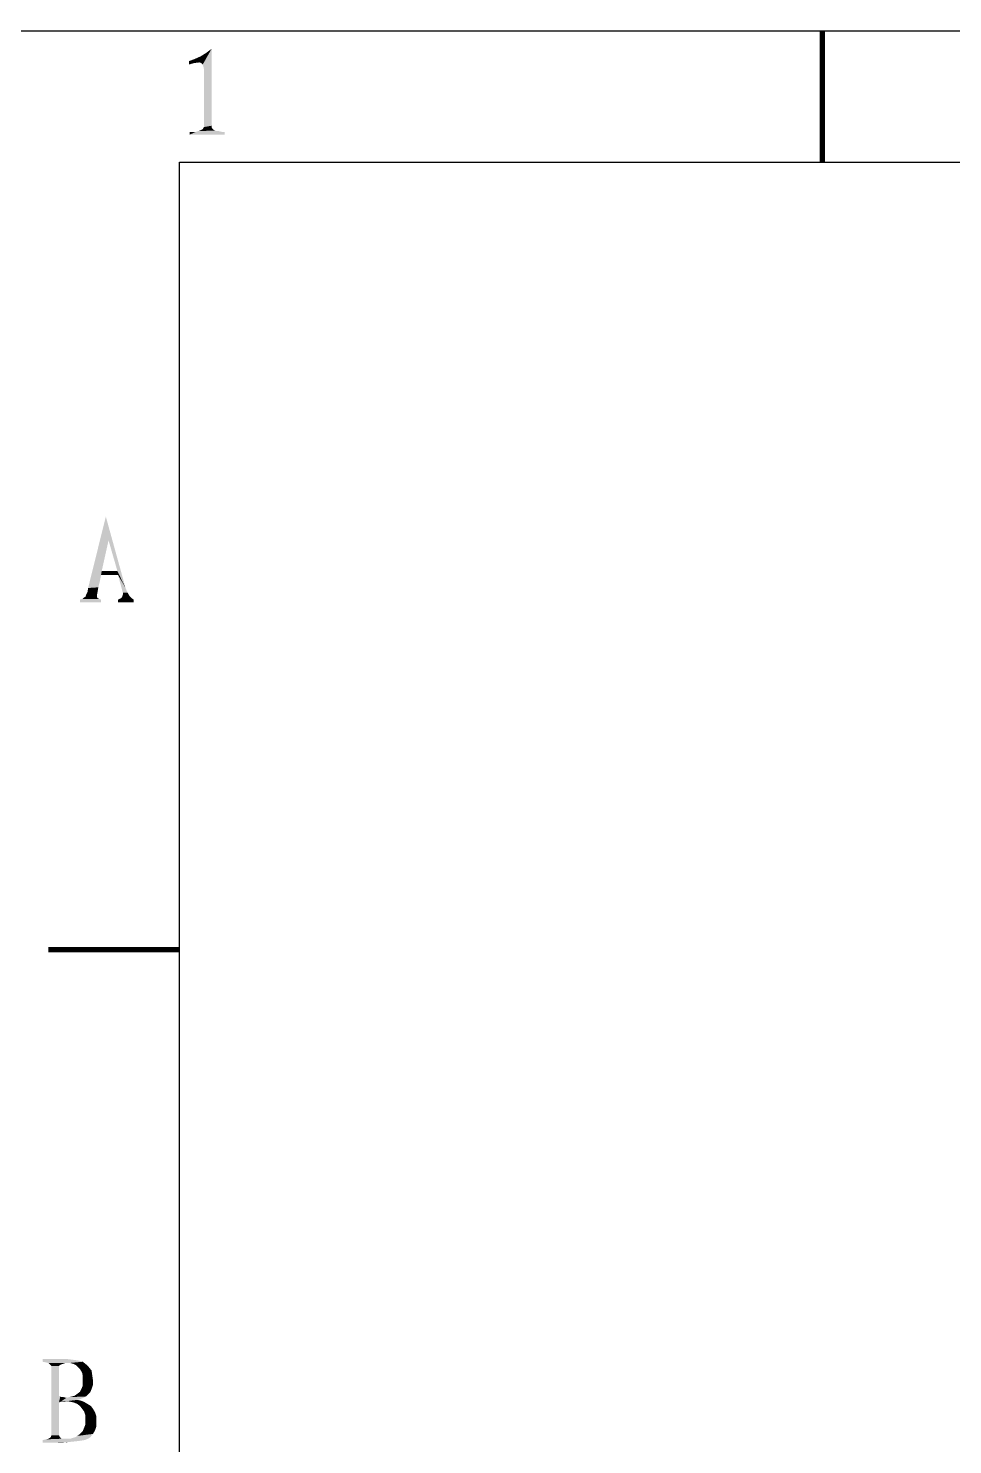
# Model space of a CAD drawing. Header units: millimetres. Extents: x 336 to 634, y 189 to 399.
# Drawn here: x 355.8 to 391, y 345.3 to 399.3 of the extents above; entities that cross this region are included whole.
import ezdxf

# ---------------------------------------------------------------- set-up
doc = ezdxf.new("R2010")
doc.units = ezdxf.units.MM

msp = doc.modelspace()

# ---------------------------------------------------------------- linework, layer by layer
at = {"color": 3, "linetype": 'Continuous'}
msp.add_line((336.54993, 399.17685), (633.54993, 399.17685), dxfattribs=at)
at = {"color": 7, "linetype": 'Continuous'}
for p, q in [((361.54993, 194.17685), (361.54993, 394.17685)), ((361.54993, 394.17685), (628.54993, 394.17685))]:
    msp.add_line(p, q, dxfattribs=at)
at = {"color": 7, "linetype": 'Continuous', "const_width": 0.2}
for points in [[(386.04993, 394.17685), (386.04993, 399.17685)], [(361.54993, 364.17685), (356.54993, 364.17685)]]:
    msp.add_lwpolyline(points, dxfattribs=at)
at = {"color": 3, "linetype": 'Continuous'}
for points in [[(362.3084, 397.97794), (362.12692, 398.10757), (362.36025, 398.21127)], [(362.3084, 397.97794), (362.56766, 398.3409), (362.77506, 398.49646)], [(362.38617, 397.95201), (362.3084, 397.97794), (362.77506, 398.49646)], [(362.3084, 397.97794), (362.36025, 398.21127), (362.56766, 398.3409)], [(362.43803, 397.90016), (362.38617, 397.95201), (362.77506, 398.49646)], [(362.46395, 397.82238), (362.43803, 397.90016), (362.77506, 398.49646)], [(362.48988, 397.69275), (362.46395, 397.82238), (362.77506, 398.49646)], [(362.48988, 397.69275), (362.77506, 398.49646), (362.77506, 395.56683)], [(362.3084, 397.97794), (361.91951, 398.02979), (362.12692, 398.10757)], [(361.91951, 398.02979), (362.3084, 397.97794), (362.10099, 397.95201)], [(362.10099, 397.95201), (361.91951, 397.90016), (361.91951, 398.02979)], [(362.77506, 395.56683), (362.48988, 395.51498), (362.48988, 397.69275)], [(362.80099, 395.46312), (362.43803, 395.4372), (362.46395, 395.48905)], [(362.77506, 395.51498), (362.46395, 395.48905), (362.48988, 395.51498)], [(362.46395, 395.48905), (362.77506, 395.51498), (362.80099, 395.46312)], [(362.48988, 395.51498), (362.77506, 395.56683), (362.77506, 395.51498)], [(363.16395, 395.33349), (363.26766, 395.33349), (361.94543, 395.22979)], [(362.17877, 395.33349), (363.16395, 395.33349), (361.94543, 395.22979)], [(362.07506, 395.33349), (362.17877, 395.33349), (361.94543, 395.22979)], [(362.07506, 395.33349), (361.94543, 395.22979), (361.94543, 395.33349)], [(361.94543, 395.22979), (363.26766, 395.33349), (363.26766, 395.22979)], [(362.98247, 395.35942), (363.06025, 395.35942), (362.17877, 395.33349)], [(362.98247, 395.35942), (362.17877, 395.33349), (362.25655, 395.35942)], [(362.17877, 395.33349), (363.06025, 395.35942), (363.16395, 395.33349)], [(362.90469, 395.38535), (362.25655, 395.35942), (362.33432, 395.38535)], [(362.25655, 395.35942), (362.90469, 395.38535), (362.98247, 395.35942)], [(362.85284, 395.41127), (362.33432, 395.38535), (362.38617, 395.41127)], [(362.33432, 395.38535), (362.85284, 395.41127), (362.90469, 395.38535)], [(362.38617, 395.41127), (362.43803, 395.4372), (362.80099, 395.46312)], [(362.38617, 395.41127), (362.80099, 395.46312), (362.85284, 395.41127)], [(358.45964, 377.98224), (358.74483, 380.67853), (358.07076, 377.95631)], [(358.45964, 377.98224), (358.48557, 378.08594), (358.74483, 380.67853)], [(358.48557, 378.08594), (358.5115, 378.18965), (358.74483, 380.67853)], [(358.5115, 378.18965), (358.53742, 378.31928), (358.74483, 380.67853)], [(358.53742, 378.31928), (358.56335, 378.44891), (358.74483, 380.67853)], [(358.56335, 378.44891), (358.58927, 378.60446), (358.74483, 380.67853)], [(358.58927, 378.60446), (358.84853, 379.77113), (358.74483, 380.67853)], [(358.84853, 379.77113), (359.49668, 377.95631), (358.74483, 380.67853)], [(358.84853, 379.77113), (359.18557, 378.60446), (359.49668, 377.95631)], [(358.56335, 378.44891), (359.2115, 378.44891), (358.58927, 378.60446)], [(359.18557, 378.60446), (358.58927, 378.60446), (359.2115, 378.44891)], [(359.18557, 378.60446), (359.2115, 378.44891), (359.49668, 377.95631)], [(359.57446, 377.77483), (359.49668, 377.95631), (359.2115, 378.44891)], [(359.57446, 377.77483), (359.2115, 378.44891), (359.39298, 377.77483)], [(358.40779, 377.61928), (357.99298, 377.69705), (357.96705, 377.61928)], [(358.40779, 377.69705), (358.04483, 377.80076), (357.99298, 377.69705)], [(357.99298, 377.69705), (358.40779, 377.61928), (358.40779, 377.69705)], [(358.43372, 377.82668), (358.07076, 377.95631), (358.04483, 377.80076)], [(358.04483, 377.80076), (358.40779, 377.69705), (358.43372, 377.82668)], [(358.07076, 377.95631), (358.43372, 377.82668), (358.45964, 377.98224)], [(359.65224, 377.6452), (359.39298, 377.69705), (359.36705, 377.61928)], [(359.39298, 377.77483), (359.39298, 377.69705), (359.65224, 377.6452)], [(359.39298, 377.77483), (359.65224, 377.6452), (359.57446, 377.77483)], [(358.56335, 377.51557), (357.86335, 377.5415), (357.75964, 377.51557)], [(357.75964, 377.51557), (358.56335, 377.41187), (358.56335, 377.51557)], [(358.56335, 377.41187), (357.75964, 377.51557), (357.75964, 377.41187)], [(358.48557, 377.5415), (357.9152, 377.59335), (357.86335, 377.5415)], [(357.86335, 377.5415), (358.56335, 377.51557), (358.48557, 377.5415)], [(357.96705, 377.61928), (357.9152, 377.59335), (358.43372, 377.56742)], [(358.48557, 377.5415), (358.43372, 377.56742), (357.9152, 377.59335)], [(357.96705, 377.61928), (358.43372, 377.56742), (358.40779, 377.61928)], [(359.80779, 377.51557), (359.3152, 377.56742), (359.2115, 377.51557)], [(359.2115, 377.51557), (359.80779, 377.41187), (359.80779, 377.51557)], [(359.80779, 377.41187), (359.2115, 377.51557), (359.2115, 377.41187)], [(359.73001, 377.56742), (359.36705, 377.61928), (359.3152, 377.56742)], [(359.3152, 377.56742), (359.80779, 377.51557), (359.73001, 377.56742)], [(359.36705, 377.61928), (359.73001, 377.56742), (359.65224, 377.6452)], [(357.26938, 348.58475), (357.47679, 348.55883), (356.33605, 348.48105)], [(357.26938, 348.58475), (356.33605, 348.48105), (356.33605, 348.58475)], [(357.47679, 348.55883), (357.68419, 348.5329), (356.33605, 348.48105)], [(356.33605, 348.48105), (357.68419, 348.5329), (357.86568, 348.48105)], [(357.86568, 348.48105), (356.46568, 348.45512), (356.33605, 348.48105)], [(356.56938, 348.4292), (356.46568, 348.45512), (357.86568, 348.48105)], [(357.1916, 348.4292), (356.56938, 348.4292), (357.86568, 348.48105)], [(357.1916, 348.4292), (356.62123, 348.37735), (356.56938, 348.4292)], [(357.1916, 348.4292), (357.11382, 348.40327), (356.62123, 348.37735)], [(356.62123, 348.37735), (357.11382, 348.40327), (357.03605, 348.37735)], [(357.03605, 348.37735), (356.67308, 348.32549), (356.62123, 348.37735)], [(356.67308, 348.32549), (357.03605, 348.37735), (356.95827, 348.32549)], [(356.95827, 348.32549), (356.95827, 347.18475), (356.67308, 345.68105)], [(356.95827, 348.32549), (356.67308, 345.68105), (356.67308, 348.32549)], [(357.2953, 348.4292), (357.1916, 348.4292), (357.86568, 348.48105)], [(357.39901, 348.4292), (357.2953, 348.4292), (357.86568, 348.48105)], [(357.50271, 348.40327), (357.39901, 348.4292), (357.86568, 348.48105)], [(357.50271, 348.40327), (357.86568, 348.48105), (357.9953, 348.37735)], [(357.9953, 348.37735), (357.60642, 348.35142), (357.50271, 348.40327)], [(357.68419, 348.27364), (357.60642, 348.35142), (357.9953, 348.37735)], [(357.68419, 348.27364), (357.9953, 348.37735), (358.09901, 348.27364)], [(358.09901, 348.27364), (357.76197, 348.19586), (357.68419, 348.27364)], [(357.76197, 348.19586), (358.09901, 348.27364), (358.20271, 348.14401)], [(358.20271, 348.14401), (357.83975, 348.06623), (357.76197, 348.19586)], [(357.83975, 348.06623), (358.20271, 348.14401), (358.22864, 347.96253)], [(358.22864, 347.96253), (357.86568, 347.93661), (357.83975, 348.06623)], [(357.81382, 347.44401), (357.86568, 347.57364), (358.25456, 347.59957)], [(357.81382, 347.44401), (358.25456, 347.59957), (358.20271, 347.44401)], [(357.86568, 347.93661), (358.22864, 347.96253), (358.25456, 347.78105)], [(358.25456, 347.78105), (357.86568, 347.75512), (357.86568, 347.93661)], [(357.86568, 347.75512), (358.25456, 347.78105), (358.25456, 347.59957)], [(358.25456, 347.59957), (357.86568, 347.57364), (357.86568, 347.75512)], [(356.95827, 347.18475), (357.01012, 347.15883), (356.67308, 345.68105)], [(357.01012, 347.15883), (356.95827, 346.92549), (356.67308, 345.68105)], [(357.01012, 347.15883), (357.06197, 347.1329), (356.95827, 346.92549)], [(357.13975, 347.1329), (357.24345, 347.10698), (356.95827, 346.92549)], [(357.06197, 347.1329), (357.13975, 347.1329), (356.95827, 346.92549)], [(357.24345, 347.10698), (357.01012, 346.95142), (356.95827, 346.92549)], [(357.8916, 347.10698), (357.76197, 347.05512), (357.01012, 346.95142)], [(357.24345, 347.10698), (357.8916, 347.10698), (357.01012, 346.95142)], [(357.76197, 347.05512), (357.65827, 347.0292), (357.01012, 346.95142)], [(357.65827, 347.0292), (357.2953, 346.97735), (357.01012, 346.95142)], [(357.06197, 346.95142), (357.01012, 346.95142), (357.2953, 346.97735)], [(357.06197, 346.95142), (357.2953, 346.97735), (357.16568, 346.95142)], [(357.24345, 347.10698), (357.34716, 347.1329), (357.9953, 347.15883)], [(357.24345, 347.10698), (357.9953, 347.15883), (357.8916, 347.10698)], [(357.65827, 347.0292), (357.7879, 347.00327), (357.2953, 346.97735)], [(357.42493, 346.95142), (357.2953, 346.97735), (357.7879, 347.00327)], [(357.9953, 347.15883), (357.34716, 347.1329), (357.45086, 347.15883)], [(357.42493, 346.95142), (357.7879, 347.00327), (357.91753, 346.95142)], [(357.91753, 346.95142), (357.52864, 346.92549), (357.42493, 346.95142)], [(357.45086, 347.15883), (357.55456, 347.18475), (358.07308, 347.23661)], [(357.45086, 347.15883), (358.07308, 347.23661), (357.9953, 347.15883)], [(357.65827, 346.87364), (357.52864, 346.92549), (357.91753, 346.95142)], [(358.07308, 347.23661), (357.55456, 347.18475), (357.65827, 347.26253)], [(358.15086, 347.31438), (357.65827, 347.26253), (357.76197, 347.34031)], [(357.65827, 347.26253), (358.15086, 347.31438), (358.07308, 347.23661)], [(357.65827, 346.87364), (357.91753, 346.95142), (358.04716, 346.87364)], [(358.20271, 347.44401), (357.76197, 347.34031), (357.81382, 347.44401)], [(357.76197, 347.34031), (358.20271, 347.44401), (358.15086, 347.31438)], [(356.67308, 345.68105), (356.95827, 346.92549), (356.95827, 345.68105)], [(358.04716, 346.87364), (357.76197, 346.79586), (357.65827, 346.87364)], [(357.76197, 346.79586), (358.04716, 346.87364), (358.17679, 346.79586)], [(358.17679, 346.79586), (357.83975, 346.69216), (357.76197, 346.79586)], [(357.83975, 346.69216), (358.17679, 346.79586), (358.25456, 346.69216)], [(358.25456, 346.69216), (357.91753, 346.58846), (357.83975, 346.69216)], [(357.91753, 346.58846), (358.25456, 346.69216), (358.33234, 346.56253)], [(358.33234, 346.56253), (357.96938, 346.4329), (357.91753, 346.58846)], [(357.96938, 346.4329), (358.33234, 346.56253), (358.38419, 346.40698)], [(358.38419, 346.40698), (357.96938, 346.27735), (357.96938, 346.4329)], [(357.96938, 346.27735), (358.38419, 346.40698), (358.38419, 346.22549)], [(357.76197, 345.7329), (357.86568, 345.83661), (358.33234, 345.86253)], [(357.76197, 345.7329), (358.33234, 345.86253), (358.25456, 345.7329)], [(358.33234, 345.86253), (357.86568, 345.83661), (357.91753, 345.96623)], [(358.38419, 346.01809), (357.91753, 345.96623), (357.96938, 346.09586)], [(357.91753, 345.96623), (358.38419, 346.01809), (358.33234, 345.86253)], [(358.38419, 346.22549), (357.96938, 346.09586), (357.96938, 346.27735)], [(357.96938, 346.09586), (358.38419, 346.22549), (358.38419, 346.01809)], [(356.33605, 345.49957), (356.46568, 345.52549), (358.07308, 345.55142)], [(356.33605, 345.49957), (358.07308, 345.55142), (357.94345, 345.49957)], [(357.94345, 345.49957), (357.7879, 345.47364), (356.33605, 345.39587)], [(357.94345, 345.49957), (356.33605, 345.39587), (356.33605, 345.49957)], [(357.7879, 345.47364), (357.58049, 345.44772), (356.33605, 345.39587)], [(357.58049, 345.44772), (357.32123, 345.42179), (356.33605, 345.39587)], [(356.69901, 345.39587), (356.33605, 345.39587), (357.32123, 345.42179)], [(357.39901, 345.55142), (358.07308, 345.55142), (356.46568, 345.52549)], [(357.21753, 345.55142), (357.39901, 345.55142), (356.46568, 345.52549)], [(357.11382, 345.55142), (357.21753, 345.55142), (356.46568, 345.52549)], [(357.06197, 345.55142), (357.11382, 345.55142), (356.46568, 345.52549)], [(357.06197, 345.55142), (356.46568, 345.52549), (356.56938, 345.55142)], [(357.03605, 345.57735), (356.56938, 345.55142), (356.64716, 345.60327)], [(356.56938, 345.55142), (357.03605, 345.57735), (357.06197, 345.55142)], [(356.95827, 345.68105), (356.98419, 345.6292), (356.64716, 345.60327)], [(356.95827, 345.68105), (356.64716, 345.60327), (356.67308, 345.68105)], [(356.64716, 345.60327), (356.98419, 345.6292), (357.03605, 345.57735)], [(356.69901, 345.39587), (357.32123, 345.42179), (357.03605, 345.39587)], [(357.39901, 345.55142), (357.47679, 345.57735), (358.15086, 345.60327)], [(357.39901, 345.55142), (358.15086, 345.60327), (358.07308, 345.55142)], [(358.15086, 345.60327), (357.47679, 345.57735), (357.58049, 345.60327)], [(357.58049, 345.60327), (357.65827, 345.65512), (358.25456, 345.7329)], [(357.58049, 345.60327), (358.25456, 345.7329), (358.15086, 345.60327)], [(358.25456, 345.7329), (357.65827, 345.65512), (357.76197, 345.7329)]]:
    msp.add_solid(points, dxfattribs=at)

doc.saveas('drawing.dxf')
